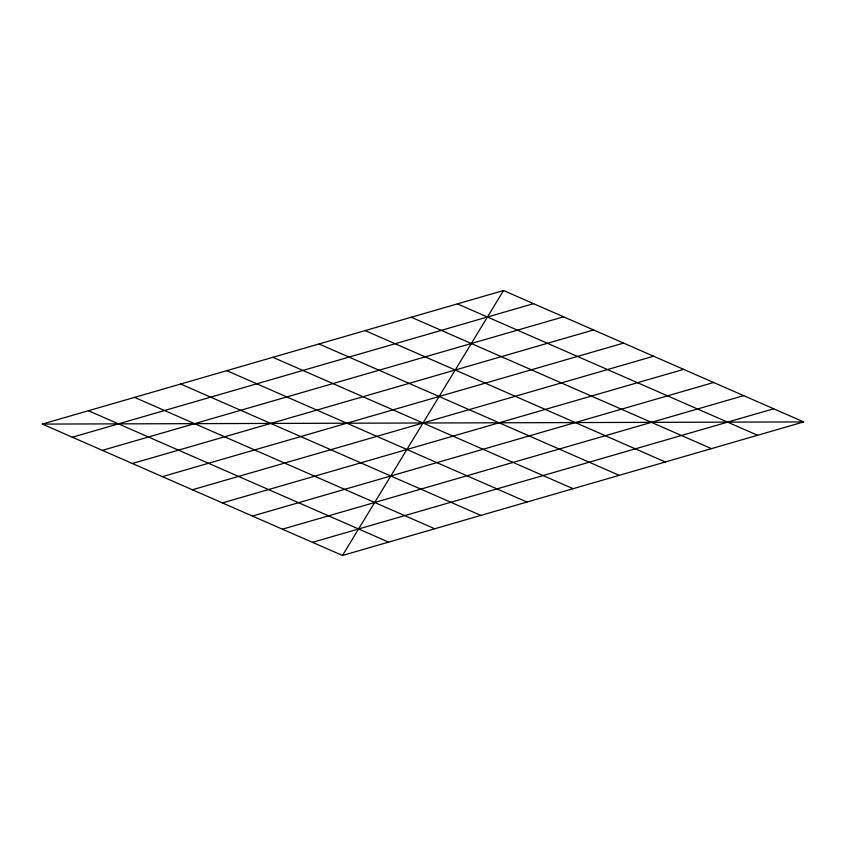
<?xml version="1.0" encoding="UTF-8"?>
<svg xmlns="http://www.w3.org/2000/svg" width="846" height="846" viewBox="0 0 846 846"><rect width="100%" height="100%" fill="white"/><g stroke="black" fill="none" stroke-linecap="round" stroke-linejoin="round"><path stroke-width="1.27" d="M342.471 555.473L503.529 290.527L803.7 421.921L342.471 555.473L42.3 424.079L503.529 290.527M72.322 437.223L533.54 303.661M102.334 450.358L563.563 316.806M132.357 463.502L593.575 329.94M162.369 476.636L623.597 343.085M192.391 489.781L653.609 356.219M222.403 502.915L683.631 369.364M252.425 516.06L713.643 382.498M282.437 529.194L743.666 395.642M312.46 542.339L773.678 408.777M42.3 424.079L803.7 421.921M457.4 303.883L757.582 435.267M411.283 317.239L711.454 448.623M365.155 330.596L665.337 461.979M319.037 343.952L619.209 475.336M272.909 357.308L573.091 488.692M226.791 370.664L526.963 502.048M180.663 384.021L480.845 515.404M134.546 397.377L434.717 528.761M88.418 410.733L388.6 542.117"/></g></svg>
